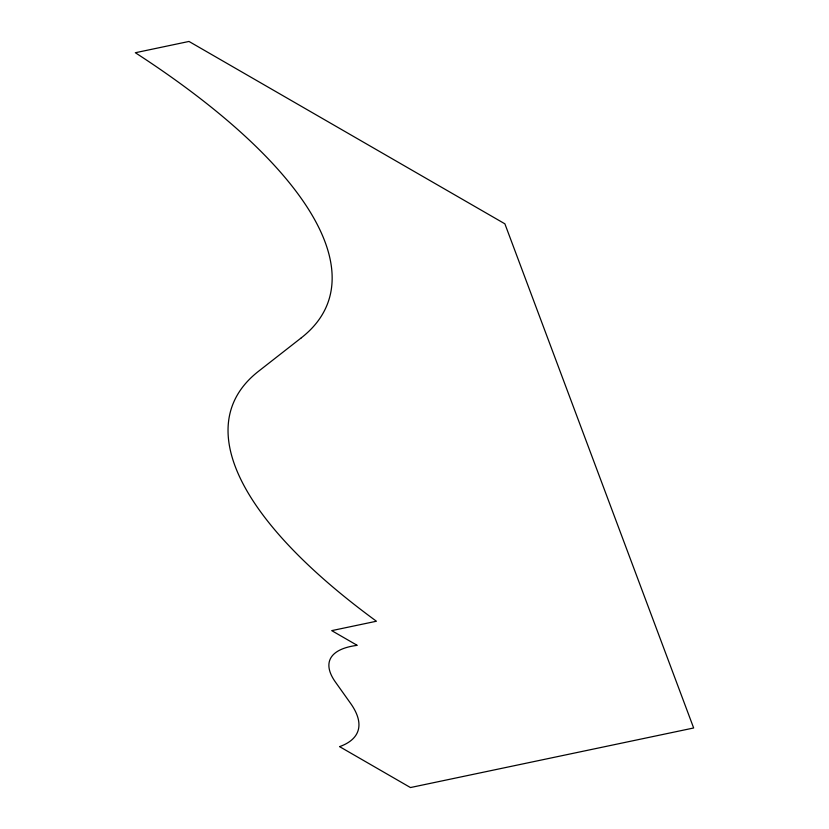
<?xml version="1.0" encoding="UTF-8"?>
<svg xmlns="http://www.w3.org/2000/svg" width="829" height="829" viewBox="0 0 829 829"><rect width="100%" height="100%" fill="white"/><g stroke="black" fill="none" stroke-linecap="round" stroke-linejoin="round"><path stroke-width="1.24" d="M301.331 337.807L258.451 371.34A613.988 203.944 19.9 0 0 376.439 621.232L331.724 630.631L357.216 645.345A129.231 42.932 19.9 0 0 335.403 682.018L350.553 703.324A166.36 55.253 19.9 0 1 339.589 746.639L410.459 787.55L693.655 727.986L504.882 223.82L188.991 41.45L135.345 52.735A621.957 206.587 19.9 0 1 301.331 337.807"/></g></svg>
